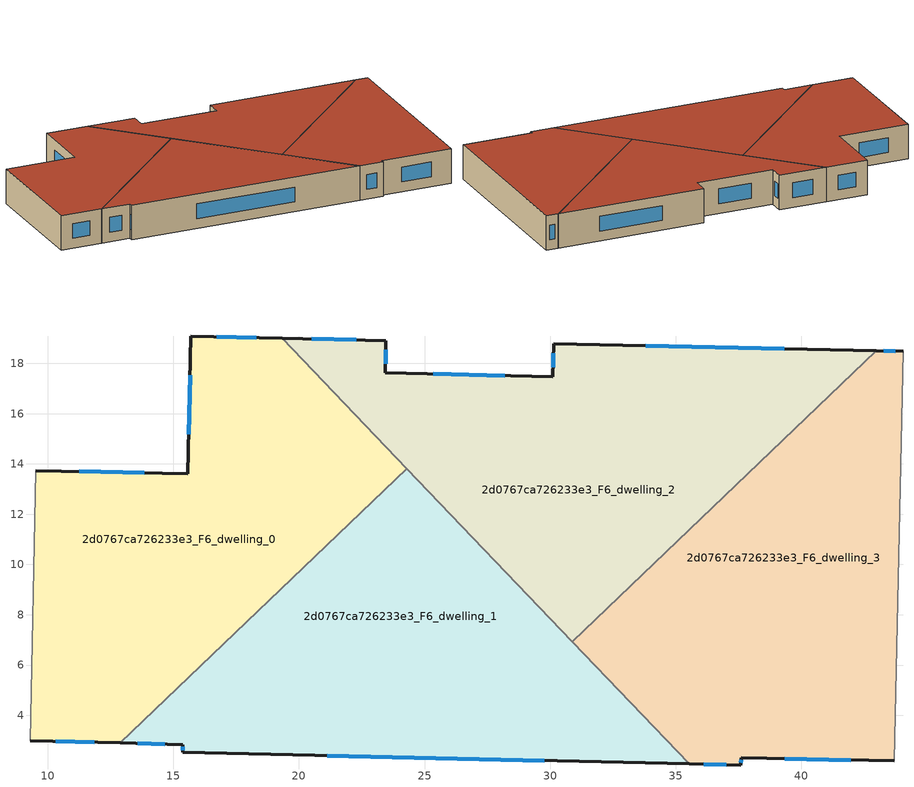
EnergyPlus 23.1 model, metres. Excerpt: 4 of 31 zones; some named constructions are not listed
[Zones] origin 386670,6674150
2d0767ca726233e3_F6_dwelling_0
 floor to 2d0767ca726233e3_F5_dwelling_0 (EU_floor_Construction): 19.33,19 24.3,13.81 12.89,2.9 9.32,2.99 9.53,13.74 15.59,13.61 15.7,19.09 z18
 wall outside (EU_wall_Construction): 9.32,2.99 12.89,2.9 / 19.33,19 15.7,19.09 15.59,13.61 9.53,13.74 z18:21
 wall to 2d0767ca726233e3_F6_dwelling_1 (EU_wall_Construction): 12.89,2.9 24.3,13.81 z18:21
 wall adiabatic (EU_wall_Construction): 9.53,13.74 9.32,2.99 z18:21
 wall to 2d0767ca726233e3_F6_dwelling_2 (EU_wall_Construction): 24.3,13.81 19.33,19 z18:21
 window (EU_Window_Construction): 10.34,2.97 11.87,2.93 / 13.86,13.65 11.26,13.7 / 15.67,17.52 15.62,15.17 / 18.3,19.03 16.74,19.07 z18.86:20.14
 roof outside (EU_roof_Construction): 24.3,13.81 19.33,19 15.7,19.09 15.59,13.61 9.53,13.74 9.32,2.99 12.89,2.9 z21
2d0767ca726233e3_F6_dwelling_1
 floor to 2d0767ca726233e3_F5_dwelling_1 (EU_floor_Construction): 24.3,13.81 35.53,2.07 15.38,2.52 15.38,2.83 12.89,2.9 z18
 wall outside (EU_wall_Construction): 12.89,2.9 15.38,2.83 15.38,2.52 35.53,2.07 z18:21
 wall to 2d0767ca726233e3_F6_dwelling_3 (EU_wall_Construction): 35.53,2.07 30.88,6.93 z18:21
 wall to 2d0767ca726233e3_F6_dwelling_2 (EU_wall_Construction): 30.88,6.93 24.3,13.81 z18:21
 window (EU_Window_Construction): 15.38,2.74 15.38,2.61 / 13.6,2.88 14.67,2.85 / 21.13,2.39 29.77,2.2 z18.86:20.14
 roof outside (EU_roof_Construction): 35.53,2.07 24.3,13.81 12.89,2.9 15.38,2.83 15.38,2.52 z21
2d0767ca726233e3_F6_dwelling_2
 floor to 2d0767ca726233e3_F5_dwelling_2 (EU_floor_Construction): 42.97,18.5 30.88,6.93 19.33,19 23.47,18.91 23.44,17.63 30.11,17.46 30.14,18.79 z18
 wall outside (EU_wall_Construction): 42.97,18.5 30.14,18.79 30.11,17.46 23.44,17.63 23.47,18.91 19.33,19 z18:21
 wall to 2d0767ca726233e3_F6_dwelling_3 (EU_wall_Construction): 30.88,6.93 42.97,18.5 z18:21
 window (EU_Window_Construction): 22.28,18.93 20.51,18.98 / 23.45,17.99 23.46,18.54 / 28.2,17.51 25.35,17.58 / 30.13,18.41 30.12,17.84 / 39.31,18.59 33.8,18.71 z18.86:20.14
 roof outside (EU_roof_Construction): 42.97,18.5 30.14,18.79 30.11,17.46 23.44,17.63 23.47,18.91 19.33,19 30.88,6.93 z21
2d0767ca726233e3_F6_dwelling_3
 floor to 2d0767ca726233e3_F5_dwelling_3 (EU_floor_Construction): 44.05,18.48 43.7,2.18 37.6,2.31 37.59,2.02 35.53,2.07 30.88,6.93 42.97,18.5 z18
 wall outside (EU_wall_Construction): 35.53,2.07 37.59,2.02 37.6,2.31 43.7,2.18 / 44.05,18.48 42.97,18.5 z18:21
 wall adiabatic (EU_wall_Construction): 43.7,2.18 44.05,18.48 z18:21
 window (EU_Window_Construction): 39.34,2.27 41.95,2.22 / 37.59,2.1 37.6,2.23 / 36.12,2.05 37,2.03 / 43.74,18.49 43.28,18.5 z18.86:20.14
 roof outside (EU_roof_Construction): 43.7,2.18 44.05,18.48 42.97,18.5 30.88,6.93 35.53,2.07 37.59,2.02 37.6,2.31 z21
[HVACTEMPLATE:THERMOSTAT] Constant Heating Setpoint=20; Constant Cooling Setpoint=50
EU_HeatOnly_2d0767ca726233e3_F0_dwelling_0; EU_HeatOnly_2d0767ca726233e3_F0_dwelling_1; EU_HeatOnly_2d0767ca726233e3_F0_dwelling_2; EU_HeatOnly_2d0767ca726233e3_F0_dwelling_3; EU_HeatOnly_2d0767ca726233e3_F0_dwelling_4; EU_HeatOnly_2d0767ca726233e3_F1_dwelling_0; EU_HeatOnly_2d0767ca726233e3_F1_dwelling_1; EU_HeatOnly_2d0767ca726233e3_F1_dwelling_2; EU_HeatOnly_2d0767ca726233e3_F1_dwelling_3; EU_HeatOnly_2d0767ca726233e3_F1_dwelling_4; EU_HeatOnly_2d0767ca726233e3_F2_dwelling_0; EU_HeatOnly_2d0767ca726233e3_F2_dwelling_1; EU_HeatOnly_2d0767ca726233e3_F2_dwelling_2; EU_HeatOnly_2d0767ca726233e3_F2_dwelling_3; EU_HeatOnly_2d0767ca726233e3_F2_dwelling_4; EU_HeatOnly_2d0767ca726233e3_F3_dwelling_0; EU_HeatOnly_2d0767ca726233e3_F3_dwelling_1; EU_HeatOnly_2d0767ca726233e3_F3_dwelling_2; EU_HeatOnly_2d0767ca726233e3_F3_dwelling_3; EU_HeatOnly_2d0767ca726233e3_F4_dwelling_0; EU_HeatOnly_2d0767ca726233e3_F4_dwelling_1; EU_HeatOnly_2d0767ca726233e3_F4_dwelling_2; EU_HeatOnly_2d0767ca726233e3_F4_dwelling_3; EU_HeatOnly_2d0767ca726233e3_F5_dwelling_0; EU_HeatOnly_2d0767ca726233e3_F5_dwelling_1; EU_HeatOnly_2d0767ca726233e3_F5_dwelling_2; EU_HeatOnly_2d0767ca726233e3_F5_dwelling_3; EU_HeatOnly_2d0767ca726233e3_F6_dwelling_0; EU_HeatOnly_2d0767ca726233e3_F6_dwelling_1; EU_HeatOnly_2d0767ca726233e3_F6_dwelling_2; EU_HeatOnly_2d0767ca726233e3_F6_dwelling_3
[SCHEDULE:CONSTANT]
Name | Hourly Value
EU_AlwaysOn | 1
EU_CoolingOff | 0
[SCHEDULE:FILE] Column Number=1; Rows to Skip at Top=0; Number of Hours of Data=8760; Column Separator=Comma; Interpolate to Timestep=No; Minutes per Item=60; Adjust Schedule for Daylight Savings=Yes
Name | File
EU_Step8_GainSchedule_2d0767ca726233e3_F2_dwelling_4_f000 | ../../schedules/2d0767ca726233e3/2d0767ca726233e3_F2_dwelling_4_f000_gain.csv
EU_Step8_GainSchedule_2d0767ca726233e3_F3_dwelling_0_f000 | ../../schedules/2d0767ca726233e3/2d0767ca726233e3_F3_dwelling_0_f000_gain.csv
EU_Step8_GainSchedule_2d0767ca726233e3_F3_dwelling_1_f000 | ../../schedules/2d0767ca726233e3/2d0767ca726233e3_F3_dwelling_1_f000_gain.csv
EU_Step8_GainSchedule_2d0767ca726233e3_F3_dwelling_2_f000 | ../../schedules/2d0767ca726233e3/2d0767ca726233e3_F3_dwelling_2_f000_gain.csv
EU_Step8_GainSchedule_2d0767ca726233e3_F3_dwelling_3_f000 | ../../schedules/2d0767ca726233e3/2d0767ca726233e3_F3_dwelling_3_f000_gain.csv
EU_Step8_GainSchedule_2d0767ca726233e3_F4_dwelling_0_f000 | ../../schedules/2d0767ca726233e3/2d0767ca726233e3_F4_dwelling_0_f000_gain.csv
EU_Step8_GainSchedule_2d0767ca726233e3_F4_dwelling_1_f000 | ../../schedules/2d0767ca726233e3/2d0767ca726233e3_F4_dwelling_1_f000_gain.csv
EU_Step8_GainSchedule_2d0767ca726233e3_F4_dwelling_2_f000 | ../../schedules/2d0767ca726233e3/2d0767ca726233e3_F4_dwelling_2_f000_gain.csv
EU_Step8_GainSchedule_2d0767ca726233e3_F4_dwelling_3_f000 | ../../schedules/2d0767ca726233e3/2d0767ca726233e3_F4_dwelling_3_f000_gain.csv
EU_Step8_GainSchedule_2d0767ca726233e3_F5_dwelling_0_f000 | ../../schedules/2d0767ca726233e3/2d0767ca726233e3_F5_dwelling_0_f000_gain.csv
EU_Step8_GainSchedule_2d0767ca726233e3_F5_dwelling_1_f000 | ../../schedules/2d0767ca726233e3/2d0767ca726233e3_F5_dwelling_1_f000_gain.csv
EU_Step8_GainSchedule_2d0767ca726233e3_F5_dwelling_2_f000 | ../../schedules/2d0767ca726233e3/2d0767ca726233e3_F5_dwelling_2_f000_gain.csv
EU_Step8_GainSchedule_2d0767ca726233e3_F5_dwelling_3_f000 | ../../schedules/2d0767ca726233e3/2d0767ca726233e3_F5_dwelling_3_f000_gain.csv
EU_Step8_GainSchedule_2d0767ca726233e3_F6_dwelling_0_f000 | ../../schedules/2d0767ca726233e3/2d0767ca726233e3_F6_dwelling_0_f000_gain.csv
EU_Step8_GainSchedule_2d0767ca726233e3_F6_dwelling_1_f000 | ../../schedules/2d0767ca726233e3/2d0767ca726233e3_F6_dwelling_1_f000_gain.csv
EU_Step8_GainSchedule_2d0767ca726233e3_F6_dwelling_2_f000 | ../../schedules/2d0767ca726233e3/2d0767ca726233e3_F6_dwelling_2_f000_gain.csv
EU_Step8_GainSchedule_2d0767ca726233e3_F6_dwelling_3_f000 | ../../schedules/2d0767ca726233e3/2d0767ca726233e3_F6_dwelling_3_f000_gain.csv
